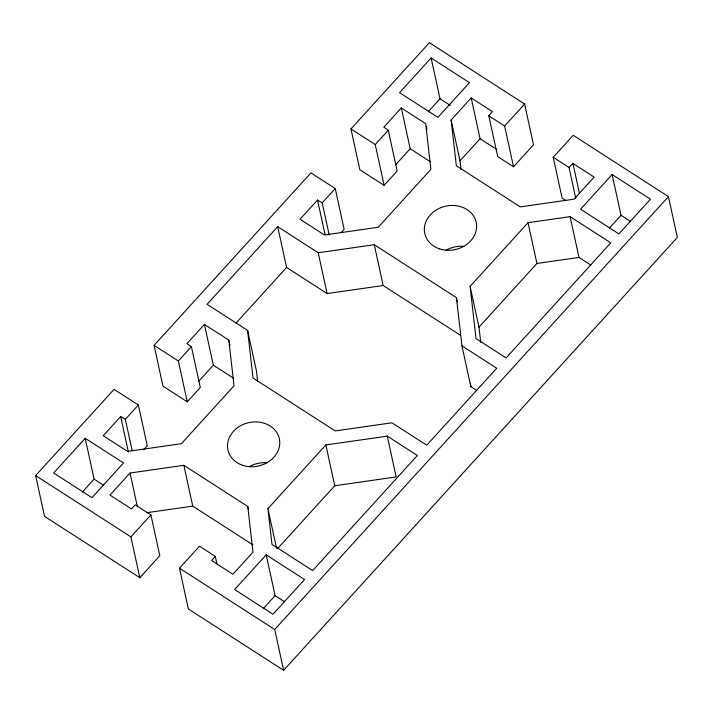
<?xml version="1.0" encoding="UTF-8"?>
<svg xmlns="http://www.w3.org/2000/svg" width="713" height="713" viewBox="0 0 713 713"><rect width="100%" height="100%" fill="white"/><g stroke="black" fill="none" stroke-linecap="round" stroke-linejoin="round"><path stroke-width="1.07" d="M329.228 235.076L322.205 202.866L317.517 200.077L300.004 219.239L324.433 234.969L378.246 227.251L430.884 169.373L425.679 123.652L401.303 107.957L383.844 127.155L388.264 130.229L397.159 171.031L384.129 185.362L359.842 169.721L350.948 128.919L429.378 42.691L524.625 104.018L533.52 144.819L513.529 166.806L497.701 156.619L488.806 115.818L492.389 111.593L471.186 97.939L451.115 120.007L456.329 165.728L520.258 206.886L574.072 199.168L594.143 177.1L572.94 163.455L569.027 167.475L575.819 198.606M565.828 200.478L562.102 198.08L553.208 157.279L573.199 135.292L668.455 196.628L677.35 237.42L283.622 670.309L188.375 608.982L179.48 568.181L199.48 546.194L215.299 556.381L211.708 560.605L232.919 574.259L252.99 552.192L247.776 506.471L183.847 465.313L130.033 473.031L109.962 495.089L131.379 508.877L135.292 504.857L150.906 514.911L159.801 555.712L139.801 577.699L44.545 516.381L35.65 475.58L114.08 389.343L138.367 404.984L147.27 445.777L143.643 449.76M229.987 345.466L228.811 340.101L204.435 324.406L186.975 343.595L191.405 346.678L200.3 387.48L187.261 401.802L162.974 386.17L154.079 345.368L310.948 172.894L335.235 188.535L344.129 229.336L341.233 232.518M85.203 438.299L53.644 472.995L91.968 497.674L123.527 462.978L85.203 438.299L94.098 479.1L103.447 485.116M457.381 301.929L456.445 297.633L374.272 244.719L318.221 252.759L277.687 226.663L207.073 304.308L247.598 330.404L256.493 371.206L257.607 380.947M431.124 57.976L399.556 92.672L437.889 117.351L469.448 82.655L431.124 57.976L440.019 98.768L450.295 105.39M132.128 450.447L125.336 419.306L120.657 416.517L103.198 435.714L127.565 451.409L181.378 443.691L234.024 385.822L228.811 340.101M125.336 419.306L138.367 404.984M187.261 401.802L178.366 361.001L191.405 346.678M322.205 202.866L335.235 188.535M384.129 185.362L375.234 144.561L388.264 130.229M82.352 492.006L94.098 479.1M236.039 323.042L286.59 267.464L277.687 226.663M428.272 111.683L440.019 98.768M198.784 381.197L213.33 365.208L204.435 324.406M395.644 164.756L410.198 148.759L401.303 107.957M461.008 169.516L460.019 160.808L480.09 138.741L471.186 97.939M139.801 577.699L130.907 536.898L150.906 514.911M513.529 166.806L504.626 126.005L524.625 104.018M267.919 508.654L325.859 444.948L387.284 436.142L417.355 455.5L312.668 570.596L271.992 544.402L267.919 508.654L276.582 548.386M470.081 286.385L528.021 222.679L570.097 216.645L610.774 242.839L506.096 357.926L476.026 338.568L470.081 286.385L478.976 327.178L480.714 342.4M266.216 554.848L234.657 589.553L272.981 614.232L304.549 579.526L266.216 554.848L275.111 595.649L284.46 601.665M612.137 174.525L580.578 209.221L618.902 233.9L650.461 199.203L612.137 174.525L621.032 215.326L630.381 221.342M277.553 548.636L334.754 485.749L396.178 476.944L387.284 436.142M478.976 327.178L536.925 263.471L578.992 257.446L591.015 265.183M263.373 608.563L275.111 595.649M609.285 228.24L621.032 215.326M283.622 670.309L274.728 629.508L668.455 196.628M286.59 267.464L327.115 293.56L383.166 285.521L460.669 335.422M146.62 512.727L192.742 506.114L252.963 544.892M488.806 115.818L504.626 126.005M553.208 157.279L569.027 167.475M480.09 138.741L496.676 149.427M410.198 148.759L430.055 161.548M350.948 128.919L375.234 144.561M456.445 297.633L461.944 345.841L496.72 368.238L426.731 445.197L391.945 422.8L335.199 430.937L253.026 378.024L247.598 330.404M461.944 345.841L470.838 386.642L476.329 390.18M213.33 365.208L233.196 377.988M154.079 345.368L178.366 361.001M35.65 475.58L130.907 536.898M179.48 568.181L274.728 629.508M572.94 163.455L579.491 193.517M570.097 216.645L578.992 257.446M528.021 222.679L536.925 263.471M451.115 120.007L460.019 160.808M426.374 126.878L426.846 129.017M374.272 244.719L383.166 285.521M317.517 200.077L325.012 234.434M318.221 252.759L327.115 293.56M325.859 444.948L334.754 485.749M247.776 506.471L248.481 509.697M215.299 556.381L216.939 563.903M183.847 465.313L192.742 506.114M120.657 416.517L128.376 451.953M130.033 473.031L137.288 506.31M470.464 383.353L470.838 386.642M249.791 466.347A26.328 22.228 -12.3 0 1 266.822 462.79M445.812 250.379A26.328 22.228 -12.3 0 1 463.682 246.35M439.654 248.899A26.328 22.228 -12.3 0 0 476.516 224.149A26.328 22.228 -12.3 0 0 435.286 210.593A26.328 22.228 -12.3 0 0 439.654 248.899M242.785 465.339A26.328 22.228 -12.3 0 0 279.648 440.589A26.328 22.228 -12.3 0 0 238.427 427.034A26.328 22.228 -12.3 0 0 242.785 465.339"/></g></svg>
